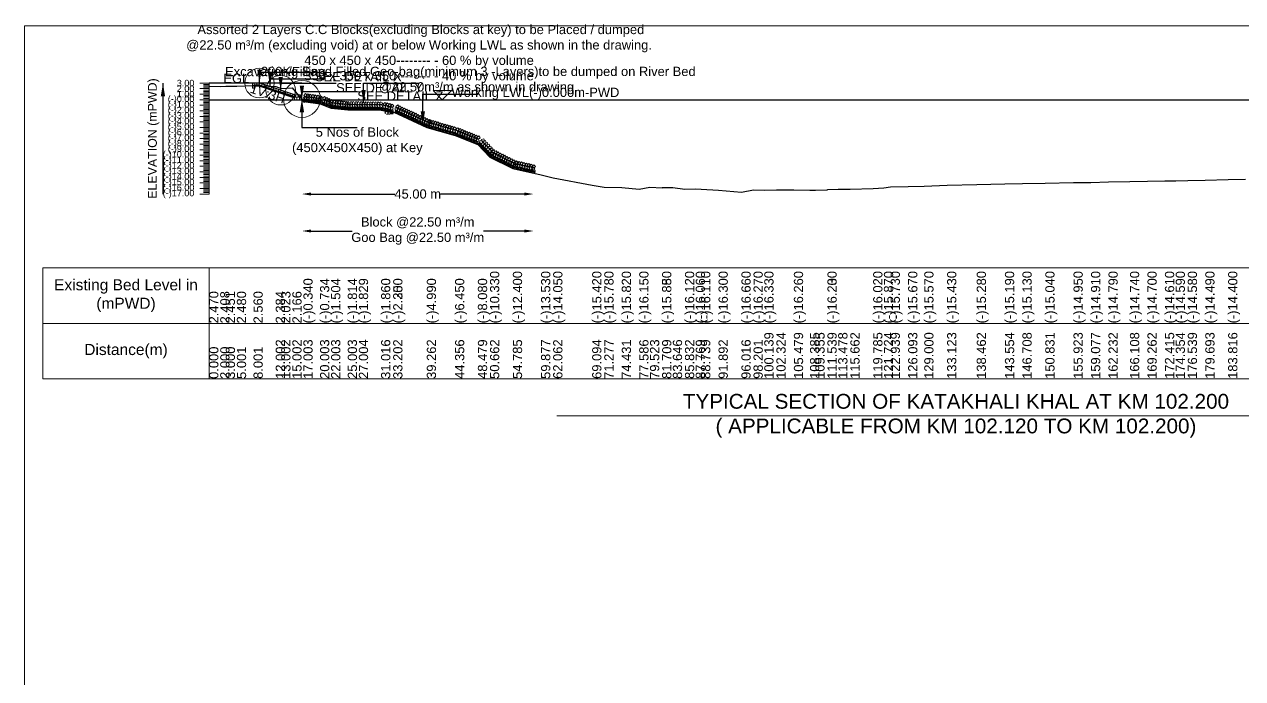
# Model space of a CAD drawing. Header units: inches. Extents: x 89000 to 845000, y -7071 to 31.
# Drawn here: x 490000 to 496593, y -3532 to 8 of the extents above; entities that cross this region are included whole.
import ezdxf

# ---------------------------------------------------------------- set-up
doc = ezdxf.new("R2010")
doc.units = ezdxf.units.IN
doc.header["$LTSCALE"] = 7
doc.header["$MEASUREMENT"] = 0
for name, color, linetype, lineweight in [('Cross section Data Border', 7, 'Continuous', 9), ('Cross Section Labels', 7, 'Continuous', 9), ('Existing_Bed_Level for Xsection', 7, 'Continuous', 25), ('Long Section Labels', 7, 'Continuous', 9)]:
    doc.layers.add(name, color=color, linetype=linetype, lineweight=lineweight)
doc.styles.get("Standard").update_dxf_attribs({"font": 'arial.ttf'})
doc.dimstyles.new('Appron Lebeling Style', dxfattribs={"dimtxt": 50, "dimasz": 50, "dimexe": 0.18, "dimexo": 0.0625, "dimgap": 0.09, "dimtad": 0, "dimtih": 1, "dimtoh": 1, "dimdec": 4, "dimzin": 0, "dimdsep": 46, "dimtxsty": 'Standard', "dimcen": 0.09, "dimse1": 1, "dimse2": 1, "dimadec": 0, "dimazin": 0, "dimtfac": 1, "dimtdec": 4, "dimtofl": 0, "dimtmove": 0, "dimatfit": 3, "dimfxl": 1, "dimtolj": 1, "dimtzin": 0, "dimarcsym": 0})
doc.dimstyles.get("Standard").update_dxf_attribs({"dimtxt": 0.18, "dimasz": 0.18, "dimexe": 0.18, "dimexo": 0.0625, "dimgap": 0.09, "dimtad": 0, "dimtih": 1, "dimtoh": 1, "dimdec": 4, "dimzin": 0, "dimdsep": 46, "dimtxsty": 'Standard', "dimcen": 0.09, "dimadec": 0, "dimazin": 0, "dimtfac": 1, "dimtdec": 4, "dimtofl": 0, "dimtmove": 0, "dimatfit": 3, "dimfxl": 1, "dimtolj": 1, "dimtzin": 0, "dimarcsym": 0})

# ---------------------------------------------------------------- blocks, each defined once
blk = doc.blocks.new('*D313')
at = {"layer": 'Cross Section Labels', "color": 0, "lineweight": -2, "transparency": 16777216}
for p, q in [((491551.9, -910.2), (492005.1, -910.2)), ((492705.5, -910.2), (492252.3, -910.2))]:
    blk.add_line(p, q, dxfattribs=at)
at = {"layer": 'Cross Section Labels', "color": 0, "transparency": 16777216}
for points in [[(491551.9, -901.9), (491551.9, -918.5), (491501.9, -910.2)], [(492705.5, -901.9), (492705.5, -918.5), (492755.5, -910.2)]]:
    blk.add_solid(points, dxfattribs=at)
at = {"layer": 'Defpoints', "color": 0, "transparency": 16777216}
for p in [(491501.9, -400.2), (492755.5, -797.1), (492755.5, -910.2)]:
    blk.add_point(p, dxfattribs=at)
at = {"layer": 'Cross Section Labels', "color": 0, "transparency": 16777216, "insert": (492128.7, -910.2), "char_height": 50, "attachment_point": 5}
blk.add_mtext('\\A1;45.00 m', dxfattribs=at)
blk = doc.blocks.new('*D314')
at = {"layer": 'Cross Section Labels', "color": 0, "lineweight": -2, "transparency": 16777216}
for p, q in [((491551.9, -1110.2), (491773.1, -1110.2)), ((492705.5, -1110.2), (492484.4, -1110.2))]:
    blk.add_line(p, q, dxfattribs=at)
at = {"layer": 'Cross Section Labels', "color": 0, "transparency": 16777216}
for points in [[(491551.9, -1101.9), (491551.9, -1118.5), (491501.9, -1110.2)], [(492705.5, -1101.9), (492705.5, -1118.5), (492755.5, -1110.2)]]:
    blk.add_solid(points, dxfattribs=at)
at = {"layer": 'Defpoints', "color": 0, "transparency": 16777216}
for p in [(491501.9, -400.2), (492755.5, -797.1), (492755.5, -1110.2)]:
    blk.add_point(p, dxfattribs=at)
at = {"layer": 'Cross Section Labels', "color": 0, "transparency": 16777216, "insert": (492128.7, -1110.2), "char_height": 50, "attachment_point": 5}
blk.add_mtext('\\A1;Block @22.50 m³/m ^JGoo Bag @22.50 m³/m ', dxfattribs=at)

msp = doc.modelspace()

# ---------------------------------------------------------------- linework, layer by layer
at = {"layer": 'Cross section Data Border'}
msp.add_lwpolyline([(490100, -1310.2), (499182.92779, -1310.2), (499182.92779, -1910.2), (490100, -1910.2)], close=True, dxfattribs=at)
for points in [[(491000, -1310.2), (491000, -1910.2)], [(490100, -1610.2), (499182.92779, -1610.2)]]:
    msp.add_lwpolyline(points, dxfattribs=at)
at = {"layer": 'Cross Section Labels'}
for points in [[(490000, 0), (500000, 0), (500000, -7071), (490000, -7071)], [(492261.93457, -400.2), (492311.93457, -350.2), (492211.93457, -350.2)]]:
    msp.add_lwpolyline(points, close=True, dxfattribs=at)
msp.add_lwpolyline([(492881.46389, -2110.2), (495041.46389, -2110.2), (497201.46389, -2110.2)], dxfattribs=at)
for centre, radius in [((491272.43457, -310.2), 80), ((491387.18457, -348.45), 80), ((491501.93457, -395.7), 100)]:
    msp.add_circle(centre, radius, dxfattribs=at)
at = {"layer": 'Existing_Bed_Level for Xsection'}
for points in [[(491501.93457, -310.2), (491000, -310.2)], [(491000, -326.1), (491060.01205, -327.96), (491090.01292, -326.67), (491150.02497, -325.8), (491240.0379, -323.4), (491360.0517, -328.68), (491390.05257, -339.51), (491450.06462, -335.22), (491510.07667, -410.4), (491600.08959, -422.22), (491660.09134, -445.32), (491750.10427, -454.62), (491810.11632, -455.07), (491930.47201, -456), (491996.0577, -470.7), (491996.0577, -466.2), (492177.85833, -549.9), (492330.67762, -593.7), (492454.36892, -642.6), (492519.84925, -710.1), (492643.54123, -772.2), (492796.32415, -806.1), (492861.86284, -821.7), (493072.82879, -862.8), (493138.31054, -873.6), (493232.93336, -874.8), (493327.57616, -884.7), (493385.69572, -873.6), (493451.26433, -876.6), (493451.26433, -875.7), (493509.38839, -874.8), (493574.95299, -883.8), (493633.08111, -882), (493662.17632, -883.5), (493756.77387, -889.2), (493880.46667, -900), (493946.02122, -888.3), (494004.1595, -890.1), (494069.71123, -888.3), (494164.35562, -888), (494251.54523, -890.1), (494280.64216, -889.2), (494346.15687, -887.1), (494346.15687, -886.2), (494404.33533, -884.7), (494469.84896, -884.7), (494593.54113, -880.8), (494651.72167, -876.3), (494688.16449, -872.1), (494782.80011, -870.3), (494870.0099, -867.3), (494993.70287, -863.1), (495153.86986, -858.6), (495306.62136, -855.9), (495401.25061, -854.1), (495524.94121, -851.4), (495677.69662, -848.7), (495772.32282, -847.5), (495866.95844, -843.9), (495983.24703, -842.4), (496077.85096, -841.2), (496172.46458, -838.5), (496230.63314, -837.9), (496296.15671, -837.6), (496390.77873, -834.9), (496514.47018, -832.2), (496609.09982, -828.9)], [(491468.18457, -375.45), (491273.82012, -310.66185), (491272.43457, -310.2), (491270.97407, -310.2), (491243.97407, -310.2)], [(491243.97407, -319.2), (491270.97407, -319.2), (491468.18457, -384.93683)], [(491243.97407, -322.2), (491270.48724, -322.2), (491463.98724, -386.7)], [(491243.97407, -325.2), (491270.00041, -325.2), (491461.43457, -389.01139)], [(491000, -400.2), (499082.92779, -400.2)]]:
    msp.add_lwpolyline(points, dxfattribs=at)
at = {"layer": 'Long Section Labels'}
for points in [[(491000, -310.2), (490950, -310.2)], [(491000, -317.7), (490970, -317.7)], [(491000, -325.2), (490970, -325.2)], [(491000, -910.2), (491000, -880.2), (491000, -850.2), (491000, -820.2), (491000, -790.2), (491000, -760.2), (491000, -730.2), (491000, -700.2), (491000, -670.2), (491000, -640.2), (491000, -610.2), (491000, -580.2), (491000, -550.2), (491000, -520.2), (491000, -490.2), (491000, -460.2), (491000, -430.2), (491000, -400.2), (491000, -370.2), (491000, -340.2), (491000, -310.2)], [(491000, -340.2), (490950, -340.2)], [(491000, -370.2), (490950, -370.2)], [(491000, -332.7), (490970, -332.7)], [(491000, -347.7), (490970, -347.7)], [(491000, -355.2), (490970, -355.2)], [(491000, -362.7), (490970, -362.7)], [(491000, -377.7), (490970, -377.7)], [(491000, -385.2), (490970, -385.2)], [(491000, -392.7), (490970, -392.7)], [(491000, -400.2), (490950, -400.2)], [(491000, -430.2), (490950, -430.2)], [(491000, -460.2), (490950, -460.2)], [(491000, -407.7), (490970, -407.7)], [(491000, -415.2), (490970, -415.2)], [(491000, -422.7), (490970, -422.7)], [(491000, -437.7), (490970, -437.7)], [(491000, -445.2), (490970, -445.2)], [(491000, -452.7), (490970, -452.7)], [(491000, -490.2), (490950, -490.2)], [(491000, -520.2), (490950, -520.2)], [(491000, -467.7), (490970, -467.7)], [(491000, -475.2), (490970, -475.2)], [(491000, -482.7), (490970, -482.7)], [(491000, -497.7), (490970, -497.7)], [(491000, -505.2), (490970, -505.2)], [(491000, -512.7), (490970, -512.7)], [(491000, -550.2), (490950, -550.2)], [(491000, -580.2), (490950, -580.2)], [(491000, -527.7), (490970, -527.7)], [(491000, -535.2), (490970, -535.2)], [(491000, -542.7), (490970, -542.7)], [(491000, -557.7), (490970, -557.7)], [(491000, -565.2), (490970, -565.2)], [(491000, -572.7), (490970, -572.7)], [(491000, -587.7), (490970, -587.7)], [(491000, -610.2), (490950, -610.2)], [(491000, -640.2), (490950, -640.2)], [(491000, -595.2), (490970, -595.2)], [(491000, -602.7), (490970, -602.7)], [(491000, -617.7), (490970, -617.7)], [(491000, -625.2), (490970, -625.2)], [(491000, -632.7), (490970, -632.7)], [(491000, -647.7), (490970, -647.7)], [(491000, -655.2), (490970, -655.2)], [(491000, -670.2), (490950, -670.2)], [(491000, -700.2), (490950, -700.2)], [(491000, -662.7), (490970, -662.7)], [(491000, -677.7), (490970, -677.7)], [(491000, -685.2), (490970, -685.2)], [(491000, -692.7), (490970, -692.7)], [(491000, -707.7), (490970, -707.7)], [(491000, -715.2), (490970, -715.2)], [(491000, -722.7), (490970, -722.7)], [(491000, -730.2), (490950, -730.2)], [(491000, -760.2), (490950, -760.2)], [(491000, -790.2), (490950, -790.2)], [(491000, -737.7), (490970, -737.7)], [(491000, -745.2), (490970, -745.2)], [(491000, -752.7), (490970, -752.7)], [(491000, -767.7), (490970, -767.7)], [(491000, -775.2), (490970, -775.2)], [(491000, -782.7), (490970, -782.7)], [(491000, -820.2), (490950, -820.2)], [(491000, -850.2), (490950, -850.2)], [(491000, -797.7), (490970, -797.7)], [(491000, -805.2), (490970, -805.2)], [(491000, -812.7), (490970, -812.7)], [(491000, -827.7), (490970, -827.7)], [(491000, -835.2), (490970, -835.2)], [(491000, -842.7), (490970, -842.7)], [(491000, -880.2), (490950, -880.2)], [(491000, -910.2), (490950, -910.2)], [(491000, -857.7), (490970, -857.7)], [(491000, -865.2), (490970, -865.2)], [(491000, -872.7), (490970, -872.7)], [(491000, -887.7), (490970, -887.7)], [(491000, -895.2), (490970, -895.2)], [(491000, -902.7), (490970, -902.7)]]:
    msp.add_lwpolyline(points, dxfattribs=at)
for points in [[(491243.97407, -310.2), (491234.97407, -310.2), (491234.97407, -323.7), (491243.97407, -323.7)], [(491243.97407, -323.7), (491234.97407, -323.7), (491234.97407, -337.2), (491243.97407, -337.2)], [(491257.47407, -310.2), (491243.97407, -310.2), (491243.97407, -319.2), (491257.47407, -319.2)], [(491270.97407, -310.2), (491257.47407, -310.2), (491257.47407, -319.2), (491270.97407, -319.2)], [(491286.62735, -314.93093), (491273.82012, -310.66185), (491270.97407, -319.2), (491283.7813, -323.46907)], [(491299.43457, -319.2), (491286.62735, -314.93093), (491283.7813, -323.46907), (491296.58852, -327.73815)], [(491312.2418, -323.46907), (491299.43457, -319.2), (491296.58852, -327.73815), (491309.39575, -332.00722)], [(491325.04902, -327.73815), (491312.2418, -323.46907), (491309.39575, -332.00722), (491322.20297, -336.2763)], [(491337.85624, -332.00722), (491325.04902, -327.73815), (491322.20297, -336.2763), (491335.01019, -340.54537)], [(491350.66347, -336.2763), (491337.85624, -332.00722), (491335.01019, -340.54537), (491347.81742, -344.81445)], [(491363.47069, -340.54537), (491350.66347, -336.2763), (491347.81742, -344.81445), (491360.62464, -349.08352)], [(491376.27792, -344.81445), (491363.47069, -340.54537), (491360.62464, -349.08352), (491373.43187, -353.3526)], [(491389.08514, -349.08352), (491376.27792, -344.81445), (491373.43187, -353.3526), (491386.23909, -357.62167)], [(491401.89237, -353.3526), (491389.08514, -349.08352), (491386.23909, -357.62167), (491399.04632, -361.89075)], [(491414.69959, -357.62167), (491401.89237, -353.3526), (491399.04632, -361.89075), (491411.85354, -366.15982)], [(491427.50682, -361.89075), (491414.69959, -357.62167), (491411.85354, -366.15982), (491424.66077, -370.4289)], [(491440.31404, -366.15982), (491427.50682, -361.89075), (491424.66077, -370.4289), (491437.46799, -374.69797)], [(491453.12127, -370.4289), (491440.31404, -366.15982), (491437.46799, -374.69797), (491450.27522, -378.96705)], [(491465.92849, -374.69797), (491453.12127, -370.4289), (491450.27522, -378.96705), (491463.08244, -383.23612)], [(491474.93457, -386.7), (491461.43457, -386.7), (491461.43457, -400.2), (491474.93457, -400.2)], [(491481.68457, -373.2), (491468.18457, -373.2), (491468.18457, -386.7), (491481.68457, -386.7)], [(491488.43457, -386.7), (491474.93457, -386.7), (491474.93457, -400.2), (491488.43457, -400.2)], [(491495.18457, -373.2), (491481.68457, -373.2), (491481.68457, -386.7), (491495.18457, -386.7)], [(491501.93457, -386.7), (491488.43457, -386.7), (491488.43457, -400.2), (491501.93457, -400.2)], [(491523.74046, -380.65662), (491511.26671, -385.81952), (491516.42961, -398.29327), (491528.90336, -393.13037)], [(491531.3058, -374.83505), (491520.58788, -366.62675), (491512.37958, -377.34466), (491523.0975, -385.55297)], [(491532.12845, -387.90307), (491519.56228, -382.96937), (491514.62858, -395.53553), (491527.19475, -400.46924)], [(491537.12555, -382.41428), (491524.6518, -387.57718), (491529.8147, -400.05093), (491542.28845, -394.88803)], [(491544.69089, -376.59271), (491533.97297, -368.3844), (491525.76467, -379.10232), (491536.48259, -387.31062)], [(491541.61598, -388.95757), (491539.58962, -375.61051), (491526.24257, -377.63687), (491528.26892, -390.98392)], [(491550.51064, -384.17193), (491538.03689, -389.33483), (491543.19979, -401.80858), (491555.67354, -396.64568)], [(491558.07598, -378.35036), (491547.35807, -370.14206), (491539.14976, -380.85997), (491549.86768, -389.06828)], [(491563.89573, -385.92959), (491551.42198, -391.09249), (491556.58488, -403.56624), (491569.05863, -398.40334)], [(491571.46107, -380.10802), (491560.74316, -371.89971), (491552.53485, -382.61763), (491563.25277, -390.82593)], [(491577.28082, -387.68724), (491564.80707, -392.85015), (491569.96997, -405.3239), (491582.44372, -400.16099)], [(491584.84616, -381.86567), (491574.12825, -373.65737), (491565.91994, -384.37529), (491576.63786, -392.58359)], [(491590.66591, -389.4449), (491578.19216, -394.6078), (491583.35506, -407.08155), (491595.82881, -401.91865)], [(491598.23125, -383.62333), (491587.51334, -375.41503), (491579.30503, -386.13294), (491590.02295, -394.34125)], [(491604.051, -391.20256), (491591.57725, -396.36546), (491596.74015, -408.83921), (491609.2139, -403.67631)], [(491611.61634, -385.38099), (491600.89843, -377.17268), (491592.69012, -387.8906), (491603.40804, -396.0989)], [(491632.5398, -393.96605), (491624.04797, -383.47135), (491613.55327, -391.96317), (491622.04509, -402.45788)], [(491645.13839, -398.81637), (491636.64656, -388.32166), (491626.15186, -396.81349), (491634.64368, -407.30819)], [(491657.73698, -403.66668), (491649.24515, -393.17198), (491638.75044, -401.6638), (491647.24227, -412.15851)], [(491623.81937, -397.84924), (491610.48226, -399.94005), (491612.57307, -413.27716), (491625.91018, -411.18635)], [(491636.41796, -402.69956), (491623.08085, -404.79037), (491625.17166, -418.12748), (491638.50877, -416.03667)], [(491649.01655, -407.54987), (491635.67944, -409.64068), (491637.77025, -422.97779), (491651.10736, -420.88698)], [(491661.61513, -412.40019), (491648.27802, -414.491), (491650.36884, -427.82811), (491663.70595, -425.7373)], [(491670.33557, -408.517), (491661.84374, -398.02229), (491651.34903, -406.51412), (491659.84086, -417.00882)], [(491666.38307, -414.53441), (491654.05662, -420.03975), (491659.56197, -432.3662), (491671.88841, -426.86085)], [(491673.78479, -408.50617), (491662.84432, -400.59693), (491654.93507, -411.5374), (491665.87554, -419.44664)], [(491679.81158, -415.92182), (491667.48514, -421.42717), (491672.99048, -433.75361), (491685.31693, -428.24827)], [(491687.2133, -409.89359), (491676.27284, -401.98434), (491668.36359, -412.92481), (491679.30406, -420.83406)], [(491693.2401, -417.30924), (491680.91366, -422.81458), (491686.419, -435.14102), (491698.74544, -429.63568)], [(491700.64182, -411.281), (491689.70135, -403.37176), (491681.79211, -414.31222), (491692.73258, -422.22147)], [(491706.66862, -418.69665), (491694.34218, -424.20199), (491699.84752, -436.52844), (491712.17396, -431.02309)], [(491714.07034, -412.66842), (491703.12987, -404.75917), (491695.22063, -415.69964), (491706.16109, -423.60888)], [(491720.09714, -420.08407), (491707.77069, -425.58941), (491713.27604, -437.91585), (491725.60248, -432.41051)], [(491727.49886, -414.05583), (491716.55839, -406.14658), (491708.64914, -417.08705), (491719.58961, -424.9963)], [(491733.52565, -421.47148), (491721.19921, -426.97682), (491726.70455, -439.30327), (491739.031, -433.79792)], [(491740.92737, -415.44324), (491729.98691, -407.534), (491722.07766, -418.47447), (491733.01813, -426.38371)], [(491746.95417, -422.85889), (491734.62773, -428.36424), (491740.13307, -440.69068), (491752.45951, -435.18534)], [(491754.35589, -416.83066), (491743.41542, -408.92141), (491735.50618, -419.86188), (491746.44665, -427.77113)], [(491757.44098, -423.40494), (491745.69537, -430.06006), (491752.35048, -441.80567), (491764.0961, -435.15056)], [(491764.23446, -416.69869), (491752.58996, -409.86819), (491745.75946, -421.51268), (491757.40395, -428.34319)], [(491770.9406, -423.50617), (491759.19499, -430.16129), (491765.8501, -441.9069), (491777.59572, -435.25179)], [(491777.73408, -416.79992), (491766.08958, -409.96942), (491759.25908, -421.61391), (491770.90357, -428.44441)], [(491784.44022, -423.6074), (491772.69461, -430.26251), (491779.34972, -442.00813), (491791.09534, -435.35301)], [(491791.2337, -416.90115), (491779.5892, -410.07064), (491772.7587, -421.71514), (491784.40319, -428.54564)], [(491797.93984, -423.70863), (491786.19423, -430.36374), (491792.84934, -442.10935), (491804.59496, -435.45424)], [(491804.73332, -417.00237), (491793.08883, -410.17187), (491786.25832, -421.81636), (491797.90281, -428.64687)], [(491811.43946, -423.80985), (491799.69385, -430.46497), (491806.34896, -442.21058), (491818.09458, -435.55547)], [(491818.23294, -417.1036), (491806.58845, -410.2731), (491799.75794, -421.91759), (491811.40243, -428.74809)], [(491824.94621, -423.91447), (491813.19907, -430.5669), (491819.8515, -442.31403), (491831.59864, -435.6616)], [(491831.74121, -417.20977), (491820.09828, -410.3766), (491813.26512, -422.01954), (491824.90805, -428.8527)], [(491838.4458, -424.01878), (491826.69867, -430.67121), (491833.3511, -442.41834), (491845.09823, -435.76592)], [(491845.24081, -417.31408), (491833.59788, -410.48092), (491826.76471, -422.12385), (491838.40765, -428.95701)], [(491851.9454, -424.12309), (491840.19827, -430.77552), (491846.85069, -442.52266), (491858.59783, -435.87023)], [(491858.74041, -417.4184), (491847.09748, -410.58523), (491840.26431, -422.22816), (491851.90724, -429.06133)], [(491865.445, -424.22741), (491853.69786, -430.87983), (491860.35029, -442.62697), (491872.09743, -435.97454)], [(491872.24001, -417.52271), (491860.59707, -410.68954), (491853.76391, -422.33247), (491865.40684, -429.16564)], [(491878.94459, -424.33172), (491867.19746, -430.98415), (491873.84989, -442.73128), (491885.59702, -436.07885)], [(491885.7396, -417.62702), (491874.09667, -410.79386), (491867.26351, -422.43679), (491878.90644, -429.26995)], [(491892.44419, -424.43603), (491880.69706, -431.08846), (491887.34948, -442.8356), (491899.09662, -436.18317)], [(491899.2392, -417.73133), (491887.59627, -410.89817), (491880.7631, -422.5411), (491892.40603, -429.37426)], [(491905.94379, -424.54034), (491894.19665, -431.19277), (491900.84908, -442.93991), (491912.59622, -436.28748)], [(491912.7388, -417.83565), (491901.09586, -411.00248), (491894.2627, -422.64541), (491905.90563, -429.47858)], [(491919.44339, -424.64466), (491907.69625, -431.29709), (491914.34868, -443.04422), (491926.09581, -436.39179)], [(491926.23839, -417.93996), (491914.59546, -411.10679), (491907.7623, -422.74972), (491919.40523, -429.58289)], [(491932.94298, -424.74897), (491921.19585, -431.4014), (491927.84828, -443.14853), (491939.59541, -436.49611)], [(491939.73799, -418.04427), (491928.09506, -411.21111), (491921.26189, -422.85404), (491932.90482, -429.6872)], [(491952.65946, -428.92798), (491939.77247, -432.94986), (491943.79434, -445.83685), (491956.68133, -441.81497)], [(491960.71702, -423.80931), (491950.77953, -414.67168), (491941.6419, -424.60918), (491951.57939, -433.7468)], [(491958.0315, -461.44046), (491951.28851, -473.13584), (491962.98389, -479.87884), (491969.72689, -468.18346)], [(491965.83263, -431.88054), (491952.94564, -435.90242), (491956.96751, -448.78941), (491969.8545, -444.76753)], [(491973.89019, -426.76187), (491963.9527, -417.62424), (491954.81507, -427.56173), (491964.75256, -436.69936)], [(491964.78851, -468.18346), (491971.5315, -479.87884), (491983.22689, -473.13584), (491976.48389, -461.44046)], [(491979.0058, -434.8331), (491966.11881, -438.85497), (491970.14068, -451.74196), (491983.02767, -447.72009)], [(491987.06336, -429.71443), (491977.12586, -420.5768), (491967.98824, -430.51429), (491977.92573, -439.65192)], [(491992.17896, -437.78565), (491979.29198, -441.80753), (491983.31385, -454.69452), (491996.20084, -450.67264)], [(492000.23653, -432.66699), (491990.29903, -423.52936), (491981.16141, -433.46685), (491991.0989, -442.60448)], [(492019.59561, -442.61273), (492006.15213, -443.84673), (492007.38614, -457.29022), (492020.82962, -456.05621)], [(492028.54643, -439.2949), (492020.74281, -428.27885), (492009.72675, -436.08247), (492017.53037, -447.09853)], [(492031.85839, -448.25844), (492018.41491, -449.49245), (492019.64892, -462.93593), (492033.0924, -461.70193)], [(492040.80921, -444.94062), (492033.00559, -433.92457), (492021.98954, -441.72819), (492029.79316, -452.74424)], [(492044.12118, -453.90416), (492030.6777, -455.13817), (492031.9117, -468.58165), (492045.35519, -467.34764)], [(492053.072, -450.58634), (492045.26838, -439.57028), (492034.25232, -447.3739), (492042.05594, -458.38996)], [(492056.38396, -459.54988), (492042.94048, -460.78389), (492044.17449, -474.22737), (492057.61797, -472.99336)], [(492065.33478, -456.23206), (492057.53116, -445.216), (492046.5151, -453.01962), (492054.31873, -464.03568)], [(492077.59757, -461.87777), (492069.79394, -450.86172), (492058.77789, -458.66534), (492066.58151, -469.6814)], [(492089.86035, -467.52349), (492082.05673, -456.50744), (492071.04067, -464.31106), (492078.84429, -475.32711)], [(492068.64675, -465.1956), (492055.20326, -466.4296), (492056.43727, -479.87309), (492069.88076, -478.63908)], [(492080.90953, -470.84131), (492067.46605, -472.07532), (492068.70006, -485.5188), (492082.14354, -484.2848)], [(492093.17232, -476.48703), (492079.72883, -477.72104), (492080.96284, -491.16452), (492094.40632, -489.93051)], [(492102.12313, -473.16921), (492094.31951, -462.15315), (492083.30346, -469.95677), (492091.10708, -480.97283)], [(492105.4351, -482.13275), (492091.99162, -483.36676), (492093.22562, -496.81024), (492106.66911, -495.57623)], [(492114.38592, -478.81493), (492106.5823, -467.79887), (492095.56624, -475.60249), (492103.36986, -486.61855)], [(492117.69788, -487.77847), (492104.2544, -489.01247), (492105.48841, -502.45596), (492118.93189, -501.22195)], [(492126.6487, -484.46064), (492118.84508, -473.44459), (492107.82902, -481.24821), (492115.63265, -492.26427)], [(492129.96067, -493.42418), (492116.51718, -494.65819), (492117.75119, -508.10167), (492131.19468, -506.86767)], [(492138.91149, -490.10636), (492131.10787, -479.09031), (492120.09181, -486.89393), (492127.89543, -497.90998)], [(492142.22345, -499.0699), (492128.77997, -500.30391), (492130.01398, -513.74739), (492143.45746, -512.51338)], [(492151.17427, -495.75208), (492143.37065, -484.73602), (492132.35459, -492.53964), (492140.15821, -503.5557)], [(492154.48624, -504.71562), (492141.04275, -505.94963), (492142.27676, -519.39311), (492155.72024, -518.1591)], [(492163.43705, -501.3978), (492155.63343, -490.38174), (492144.61738, -498.18536), (492152.421, -509.20142)], [(492166.74902, -510.36134), (492153.30554, -511.59534), (492154.53955, -525.03883), (492167.98303, -523.80482)], [(492175.69984, -507.04351), (492167.89622, -496.02746), (492156.88016, -503.83108), (492164.68378, -514.84714)], [(492179.0118, -516.00705), (492165.56832, -517.24106), (492166.80233, -530.68454), (492180.24581, -529.45054)], [(492187.96262, -512.68923), (492180.159, -501.67318), (492169.14295, -509.4768), (492176.94657, -520.49285)], [(492191.27459, -521.65277), (492177.83111, -522.88678), (492179.06511, -536.33026), (492192.5086, -535.09625)], [(492200.22541, -518.33495), (492192.42179, -507.31889), (492181.40573, -515.12252), (492189.20935, -526.13857)], [(492199.81032, -523.66355), (492186.70978, -526.92325), (492189.96948, -540.0238), (492203.07003, -536.76409)], [(492208.15403, -519.0259), (492198.76914, -509.32158), (492189.06481, -518.70647), (492198.4497, -528.41079)], [(492212.78781, -527.38306), (492199.68727, -530.64277), (492202.94697, -543.74332), (492216.04752, -540.48361)], [(492221.13151, -522.74542), (492211.74662, -513.0411), (492202.0423, -522.42598), (492211.42719, -532.13031)], [(492234.109, -526.46494), (492224.72411, -516.76061), (492215.01979, -526.1455), (492224.40468, -535.84982)], [(492247.08649, -530.18445), (492237.7016, -520.48013), (492227.99728, -529.86502), (492237.38217, -539.56934)], [(492260.06398, -533.90397), (492250.67909, -524.19965), (492240.97477, -533.58454), (492250.35965, -543.28886)], [(492225.7653, -531.10258), (492212.66475, -534.36229), (492215.92446, -547.46283), (492229.025, -544.20313)], [(492238.74279, -534.8221), (492225.64224, -538.0818), (492228.90194, -551.18235), (492242.00249, -547.92265)], [(492251.72028, -538.54162), (492238.61973, -541.80132), (492241.87943, -554.90187), (492254.97998, -551.64216)], [(492264.69776, -542.26113), (492251.59722, -545.52084), (492254.85692, -558.62138), (492267.95747, -555.36168)], [(492273.04146, -537.62349), (492263.65658, -527.91917), (492253.95225, -537.30405), (492263.33714, -547.00838)], [(492277.67525, -545.98065), (492264.5747, -549.24035), (492267.83441, -562.3409), (492280.93496, -559.0812)], [(492286.01895, -541.34301), (492276.63406, -531.63868), (492266.92974, -541.02357), (492276.31463, -550.72789)], [(492290.65274, -549.70017), (492277.55219, -552.95987), (492280.8119, -566.06042), (492293.91244, -562.80071)], [(492298.99644, -545.06252), (492289.61155, -535.3582), (492279.90723, -544.74309), (492289.29212, -554.44741)], [(492303.63023, -553.41968), (492290.52968, -556.67939), (492293.78938, -569.77994), (492306.88993, -566.52023)], [(492311.97393, -548.78204), (492302.58904, -539.07772), (492292.88472, -548.4626), (492302.26961, -558.16693)], [(492316.60772, -557.1392), (492303.50717, -560.39891), (492306.76687, -573.49945), (492319.86742, -570.23975)], [(492324.95142, -552.50156), (492315.56653, -542.79723), (492305.86221, -552.18212), (492315.24709, -561.88644)], [(492329.5852, -560.85872), (492316.48466, -564.11842), (492319.74436, -577.21897), (492332.84491, -573.95927)], [(492337.9289, -556.22107), (492328.54402, -546.51675), (492318.83969, -555.90164), (492328.22458, -565.60596)], [(492345.33699, -565.87133), (492331.98163, -567.84225), (492333.95256, -581.19761), (492347.30791, -579.22668)], [(492354.09195, -562.06663), (492345.69474, -551.49607), (492335.12417, -559.89328), (492343.52139, -570.46384)], [(492357.8915, -570.83462), (492344.53615, -572.80554), (492346.50707, -586.16089), (492359.86242, -584.18997)], [(492366.64646, -567.02992), (492358.24925, -556.45936), (492347.67868, -564.85657), (492356.0759, -575.42713)], [(492370.44601, -575.7979), (492357.09066, -577.76883), (492359.06158, -591.12418), (492372.41694, -589.15326)], [(492379.20097, -571.99321), (492370.80376, -561.42264), (492360.2332, -569.81986), (492368.63041, -580.39042)], [(492383.00052, -580.76119), (492369.64517, -582.73212), (492371.61609, -596.08747), (492384.97145, -594.11655)], [(492391.75549, -576.9565), (492383.35827, -566.38593), (492372.78771, -574.78315), (492381.18492, -585.35371)], [(492395.55503, -585.72448), (492382.19968, -587.69541), (492384.17061, -601.05076), (492397.52596, -599.07983)], [(492404.31, -581.91978), (492395.91278, -571.34922), (492385.34222, -579.74643), (492393.73943, -590.317)], [(492408.10955, -590.68777), (492394.75419, -592.6587), (492396.72512, -606.01405), (492410.08047, -604.04312)], [(492416.86451, -586.88307), (492408.4673, -576.31251), (492397.89673, -584.70972), (492406.29395, -595.28029)], [(492429.41902, -591.84636), (492421.02181, -581.2758), (492410.45124, -589.67301), (492418.84846, -600.24357)], [(492441.97353, -596.80965), (492433.57632, -586.23909), (492423.00576, -594.6363), (492431.40297, -605.20686)], [(492454.52804, -601.77294), (492446.13083, -591.20237), (492435.56027, -599.59959), (492443.95748, -610.17015)], [(492420.66406, -595.65106), (492407.3087, -597.62198), (492409.27963, -610.97734), (492422.63498, -609.00641)], [(492433.21857, -600.61435), (492419.86322, -602.58527), (492421.83414, -615.94063), (492435.1895, -613.9697)], [(492445.77308, -605.57764), (492432.41773, -607.54856), (492434.38865, -620.90391), (492447.74401, -618.93299)], [(492458.32759, -610.54092), (492444.97224, -612.51185), (492446.94317, -625.8672), (492460.29852, -623.89628)], [(492467.08256, -606.73623), (492458.68534, -596.16566), (492448.11478, -604.56288), (492456.51199, -615.13344)], [(492480.56918, -624.6999), (492467.58596, -621.00045), (492463.8865, -633.98367), (492476.86973, -637.68313)], [(492489.96906, -634.38971), (492476.98584, -630.69026), (492473.28638, -643.67348), (492486.2696, -647.37293)], [(492490.11417, -624.83497), (492486.8107, -611.74539), (492473.72112, -615.04886), (492477.02459, -628.13844)], [(492499.36893, -644.07952), (492486.38571, -640.38006), (492482.68626, -653.36328), (492495.66948, -657.06274)], [(492499.51405, -634.52477), (492496.21058, -621.43519), (492483.121, -624.73866), (492486.42447, -637.82824)], [(492508.76881, -653.76932), (492495.78559, -650.06987), (492492.08613, -663.05309), (492505.06935, -666.75254)], [(492508.91392, -644.21458), (492505.61046, -631.125), (492492.52088, -634.42847), (492495.82434, -647.51805)], [(492518.3138, -653.90438), (492515.01033, -640.8148), (492501.92075, -644.11827), (492505.22422, -657.20785)], [(492527.71368, -663.59419), (492524.41021, -650.50461), (492511.32063, -653.80808), (492514.6241, -666.89766)], [(492518.16868, -663.45913), (492505.18546, -659.75967), (492501.48601, -672.74289), (492514.46923, -676.44235)], [(492527.56856, -673.14893), (492514.58534, -669.44948), (492510.88588, -682.4327), (492523.86911, -686.13215)], [(492536.96844, -682.83874), (492523.98522, -679.13928), (492520.28576, -692.1225), (492533.26898, -695.82196)], [(492537.11355, -673.284), (492533.81008, -660.19442), (492520.7205, -663.49788), (492524.02397, -676.58746)], [(492539.10969, -684.78099), (492525.63216, -685.55965), (492526.41083, -699.03718), (492539.88835, -698.25851)], [(492548.16759, -681.76777), (492540.74098, -670.49411), (492529.46732, -677.92072), (492536.89393, -689.19438)], [(492546.51343, -682.9738), (492543.20996, -669.88422), (492530.12038, -673.18769), (492533.42385, -686.27727)], [(492551.17453, -690.83819), (492537.697, -691.61685), (492538.47567, -705.09437), (492551.95319, -704.31571)], [(492560.23243, -687.82496), (492552.80582, -676.5513), (492541.53216, -683.97792), (492548.95877, -695.25158)], [(492563.23937, -696.89538), (492549.76184, -697.67405), (492550.54051, -711.15157), (492564.01803, -710.37291)], [(492572.29727, -693.88216), (492564.87066, -682.6085), (492553.597, -690.03511), (492561.02361, -701.30877)], [(492575.30421, -702.95258), (492561.82668, -703.73124), (492562.60535, -717.20877), (492576.08287, -716.4301)], [(492584.36211, -699.93936), (492576.9355, -688.6657), (492565.66184, -696.09231), (492573.08845, -707.36597)], [(492587.36905, -709.00977), (492573.89153, -709.78844), (492574.67019, -723.26596), (492588.14771, -722.4873)], [(492596.42695, -705.99655), (492589.00034, -694.72289), (492577.72668, -702.1495), (492585.15329, -713.42316)], [(492599.43389, -715.06697), (492585.95637, -715.84563), (492586.73503, -729.32316), (492600.21256, -728.54449)], [(492608.49179, -712.05375), (492601.06518, -700.78009), (492589.79152, -708.2067), (492597.21813, -719.48036)], [(492611.49873, -721.12417), (492598.02121, -721.90283), (492598.79987, -735.38036), (492612.2774, -734.60169)], [(492620.55663, -718.11094), (492613.13002, -706.83728), (492601.85636, -714.2639), (492609.28297, -725.53756)], [(492632.62147, -724.16814), (492625.19486, -712.89448), (492613.9212, -720.32109), (492621.34781, -731.59475)], [(492644.68631, -730.22534), (492637.2597, -718.95168), (492625.98604, -726.37829), (492633.41265, -737.65195)], [(492656.75115, -736.28253), (492649.32454, -725.00887), (492638.05088, -732.43548), (492645.47749, -743.70914)], [(492623.56357, -727.18136), (492610.08605, -727.96003), (492610.86471, -741.43755), (492624.34224, -740.65889)], [(492635.62841, -733.23856), (492622.15089, -734.01722), (492622.92955, -747.49475), (492636.40708, -746.71608)], [(492647.69325, -739.29575), (492634.21573, -740.07442), (492634.99439, -753.55194), (492648.47192, -752.77328)], [(492659.75809, -745.35295), (492646.28057, -746.13161), (492647.05923, -759.60914), (492660.53676, -758.83047)], [(492668.816, -742.33973), (492661.38938, -731.06607), (492650.11572, -738.49268), (492657.54233, -749.76634)], [(492665.8831, -745.12762), (492653.00476, -749.17712), (492657.05426, -762.05546), (492669.9326, -758.00596)], [(492673.92967, -739.99169), (492663.9726, -730.87539), (492654.8563, -740.83245), (492664.81337, -749.94875)], [(492679.06257, -748.05193), (492666.18423, -752.10143), (492670.23373, -764.97976), (492683.11207, -760.93026)], [(492687.10914, -742.91599), (492677.15207, -733.79969), (492668.03577, -743.75676), (492677.99284, -752.87305)], [(492692.24204, -750.97623), (492679.3637, -755.02573), (492683.4132, -767.90407), (492696.29154, -763.85457)], [(492700.28861, -745.8403), (492690.33154, -736.724), (492681.21524, -746.68106), (492691.17231, -755.79736)], [(492705.42151, -753.90054), (492692.54317, -757.95004), (492696.59267, -770.82838), (492709.47101, -766.77887)], [(492713.46808, -748.7646), (492703.51101, -739.64831), (492694.39471, -749.60537), (492704.35178, -758.72167)], [(492718.60098, -756.82484), (492705.72264, -760.87435), (492709.77214, -773.75268), (492722.65048, -769.70318)], [(492726.64755, -751.68891), (492716.69048, -742.57261), (492707.57418, -752.52968), (492717.53125, -761.64597)], [(492731.78045, -759.74915), (492718.90211, -763.79865), (492722.95161, -776.67699), (492735.82995, -772.62749)], [(492739.82702, -754.61322), (492729.86995, -745.49692), (492720.75365, -755.45398), (492730.71072, -764.57028)], [(492744.95992, -762.67346), (492732.08158, -766.72296), (492736.13108, -779.60129), (492749.00942, -775.55179)], [(492753.00649, -757.53752), (492743.04942, -748.42122), (492733.93312, -758.37829), (492743.89019, -767.49459)], [(492763.26165, -773.6413), (492753.30459, -764.525), (492744.18829, -774.48206), (492754.14535, -783.59836)], [(492766.18596, -760.46183), (492756.22889, -751.34553), (492747.11259, -761.30259), (492757.06966, -770.41889)]]:
    msp.add_lwpolyline(points, close=True, dxfattribs=at)
for centre, major_axis in [((491514.14193, -403.23035), (6.2286, -7.80287)), ((491518.12778, -400.04868), (6.2286, -7.80287)), ((491510.15609, -406.41203), (6.2286, -7.80287)), ((491527.16562, -410.07213), (9.89902, -1.29988)), ((491527.82962, -405.01555), (9.89902, -1.29988)), ((491528.49362, -399.95896), (9.89902, -1.29988)), ((491546.96365, -412.6719), (9.89902, -1.29988)), ((491547.62766, -407.61531), (9.89902, -1.29988)), ((491548.29166, -402.55872), (9.89902, -1.29988)), ((491566.76169, -415.27167), (9.89902, -1.29988)), ((491567.42569, -410.21508), (9.89902, -1.29988)), ((491568.0897, -405.15849), (9.89902, -1.29988)), ((491586.55972, -417.87144), (9.89902, -1.29988)), ((491587.22373, -412.81485), (9.89902, -1.29988)), ((491587.88773, -407.75826), (9.89902, -1.29988)), ((491606.59312, -421.99134), (9.31736, -3.58708)), ((491608.42546, -417.23187), (9.31736, -3.58708)), ((491610.25781, -412.4724), (9.31736, -3.58708)), ((491625.22784, -429.16549), (9.31736, -3.58708)), ((491627.06018, -424.40603), (9.31736, -3.58708)), ((491628.89252, -419.64656), (9.31736, -3.58708)), ((491643.86255, -436.33965), (9.31736, -3.58708)), ((491645.69489, -431.58018), (9.31736, -3.58708)), ((491647.52723, -426.82071), (9.31736, -3.58708)), ((491661.94129, -442.94756), (9.93113, -1.02607)), ((491662.46543, -437.87456), (9.93113, -1.02607)), ((491662.98956, -432.80157), (9.93113, -1.02607)), ((491681.80356, -444.9997), (9.93113, -1.02607)), ((491682.3277, -439.9267), (9.93113, -1.02607)), ((491682.85183, -434.85371), (9.93113, -1.02607)), ((491701.66583, -447.05184), (9.93113, -1.02607)), ((491702.18997, -441.97884), (9.93113, -1.02607)), ((491702.7141, -436.90585), (9.93113, -1.02607)), ((491721.5281, -449.10398), (9.93113, -1.02607)), ((491722.05224, -444.03098), (9.93113, -1.02607)), ((491722.57637, -438.95799), (9.93113, -1.02607)), ((491741.39037, -451.15612), (9.93113, -1.02607)), ((491741.91451, -446.08312), (9.93113, -1.02607)), ((491742.43864, -441.01013), (9.93113, -1.02607)), ((491761.06734, -452.15213), (9.98372, -0.07486)), ((491761.10558, -447.05228), (9.98372, -0.07486)), ((491761.14382, -441.95242), (9.98372, -0.07486)), ((491781.03478, -452.30186), (9.98372, -0.07486)), ((491781.07302, -447.202), (9.98372, -0.07486)), ((491781.11126, -442.10215), (9.98372, -0.07486)), ((491801.00221, -452.45159), (9.98372, -0.07486)), ((491801.04046, -447.35173), (9.98372, -0.07486)), ((491801.0787, -442.25187), (9.98372, -0.07486)), ((491820.97022, -452.60379), (9.9837, -0.07715)), ((491821.00962, -447.50395), (9.9837, -0.07715)), ((491821.04903, -442.4041), (9.9837, -0.07715)), ((491840.93762, -452.75808), (9.9837, -0.07715)), ((491840.97703, -447.65824), (9.9837, -0.07715)), ((491841.01644, -442.55839), (9.9837, -0.07715)), ((491860.90503, -452.91237), (9.9837, -0.07715)), ((491860.94443, -447.81253), (9.9837, -0.07715)), ((491860.98384, -442.71268), (9.9837, -0.07715)), ((491880.87243, -453.06666), (9.9837, -0.07715)), ((491880.91184, -447.96682), (9.9837, -0.07715)), ((491880.95124, -442.86697), (9.9837, -0.07715)), ((491900.83983, -453.22095), (9.9837, -0.07715)), ((491900.87924, -448.12111), (9.9837, -0.07715)), ((491900.91865, -443.02126), (9.9837, -0.07715)), ((491920.80724, -453.37524), (9.9837, -0.07715)), ((491920.84664, -448.2754), (9.9837, -0.07715)), ((491920.88605, -443.17555), (9.9837, -0.07715)), ((491941.064, -455.76076), (9.74229, -2.18358)), ((491942.17941, -450.78423), (9.74229, -2.18358)), ((491943.29482, -445.8077), (9.74229, -2.18358)), ((491960.54858, -460.12792), (9.74229, -2.18358)), ((491961.66399, -455.15139), (9.74229, -2.18358)), ((491962.7794, -450.17486), (9.74229, -2.18358)), ((491980.03316, -464.49509), (9.74229, -2.18358)), ((491981.14857, -459.51856), (9.74229, -2.18358)), ((491982.26398, -454.54202), (9.74229, -2.18358)), ((491983.3077, -467.72565), (0, 9.984)), ((491988.4077, -467.72565), (0, 9.984)), ((491993.5077, -467.72565), (0, 9.984)), ((492018.14195, -462.3311), (9.06901, -4.17532)), ((492013.8763, -471.59631), (9.06901, -4.17532)), ((492016.00912, -466.9637), (9.06901, -4.17532)), ((492032.01432, -479.94695), (9.06901, -4.17532)), ((492034.14714, -475.31435), (9.06901, -4.17532)), ((492036.27997, -470.68174), (9.06901, -4.17532)), ((492050.15234, -488.2976), (9.06901, -4.17532)), ((492052.28516, -483.66499), (9.06901, -4.17532)), ((492054.41799, -479.03238), (9.06901, -4.17532)), ((492068.29036, -496.64824), (9.06901, -4.17532)), ((492070.42318, -492.01563), (9.06901, -4.17532)), ((492072.55601, -487.38303), (9.06901, -4.17532)), ((492086.42838, -504.99888), (9.06901, -4.17532)), ((492088.5612, -500.36628), (9.06901, -4.17532)), ((492090.69403, -495.73367), (9.06901, -4.17532)), ((492104.5664, -513.34953), (9.06901, -4.17532)), ((492106.69922, -508.71692), (9.06901, -4.17532)), ((492108.83205, -504.08431), (9.06901, -4.17532)), ((492122.70442, -521.70017), (9.06901, -4.17532)), ((492124.83724, -517.06756), (9.06901, -4.17532)), ((492126.97007, -512.43496), (9.06901, -4.17532)), ((492140.84244, -530.05081), (9.06901, -4.17532)), ((492142.97526, -525.41821), (9.06901, -4.17532)), ((492145.10809, -520.7856), (9.06901, -4.17532)), ((492163.24611, -529.13624), (9.06901, -4.17532)), ((492158.98046, -538.40146), (9.06901, -4.17532)), ((492161.11328, -533.76885), (9.06901, -4.17532)), ((492177.11848, -546.7521), (9.06901, -4.17532)), ((492179.2513, -542.11949), (9.06901, -4.17532)), ((492181.38413, -537.48689), (9.06901, -4.17532)), ((492195.84451, -552.4024), (9.59757, -2.75079)), ((492197.24966, -547.4998), (9.59757, -2.75079)), ((492198.65481, -542.59719), (9.59757, -2.75079)), ((492215.03966, -557.90398), (9.59757, -2.75079)), ((492216.44481, -553.00138), (9.59757, -2.75079)), ((492217.84996, -548.09877), (9.59757, -2.75079)), ((492234.23481, -563.40556), (9.59757, -2.75079)), ((492235.63996, -558.50296), (9.59757, -2.75079)), ((492237.04511, -553.60035), (9.59757, -2.75079)), ((492253.42995, -568.90714), (9.59757, -2.75079)), ((492254.8351, -564.00454), (9.59757, -2.75079)), ((492256.24025, -559.10193), (9.59757, -2.75079)), ((492272.6251, -574.40872), (9.59757, -2.75079)), ((492274.03025, -569.50611), (9.59757, -2.75079)), ((492275.4354, -564.60351), (9.59757, -2.75079)), ((492291.82025, -579.9103), (9.59757, -2.75079)), ((492293.2254, -575.00769), (9.59757, -2.75079)), ((492294.63055, -570.10509), (9.59757, -2.75079)), ((492311.01539, -585.41188), (9.59757, -2.75079)), ((492312.42054, -580.50927), (9.59757, -2.75079)), ((492313.82569, -575.60667), (9.59757, -2.75079)), ((492330.21054, -590.91346), (9.59757, -2.75079)), ((492331.61569, -586.01085), (9.59757, -2.75079)), ((492333.02084, -581.10825), (9.59757, -2.75079)), ((492349.05311, -598.22251), (9.28476, -3.67063)), ((492350.92813, -593.47969), (9.28476, -3.67063)), ((492352.80315, -588.73688), (9.28476, -3.67063)), ((492371.37267, -596.07813), (9.28476, -3.67063)), ((492367.62263, -605.56376), (9.28476, -3.67063)), ((492369.49765, -600.82095), (9.28476, -3.67063)), ((492386.19215, -612.90502), (9.28476, -3.67063)), ((492388.06717, -608.1622), (9.28476, -3.67063)), ((492389.94219, -603.41939), (9.28476, -3.67063)), ((492404.76167, -620.24627), (9.28476, -3.67063)), ((492406.63669, -615.50346), (9.28476, -3.67063)), ((492408.51171, -610.76064), (9.28476, -3.67063)), ((492423.33119, -627.58753), (9.28476, -3.67063)), ((492425.20621, -622.84471), (9.28476, -3.67063)), ((492427.08123, -618.1019), (9.28476, -3.67063)), ((492441.9007, -634.92878), (9.28476, -3.67063)), ((492443.77572, -630.18597), (9.28476, -3.67063)), ((492445.65074, -625.44315), (9.28476, -3.67063)), ((492460.06548, -644.80998), (6.95173, -7.16615)), ((492463.72607, -641.25891), (6.95173, -7.16615)), ((492467.38666, -637.70785), (6.95173, -7.16615)), ((492473.96894, -659.14227), (6.95173, -7.16615)), ((492477.62953, -655.59121), (6.95173, -7.16615)), ((492481.29012, -652.04015), (6.95173, -7.16615)), ((492495.19359, -666.37244), (6.95173, -7.16615)), ((492487.8724, -673.47457), (6.95173, -7.16615)), ((492491.53299, -669.92351), (6.95173, -7.16615)), ((492501.77586, -687.80687), (6.95173, -7.16615)), ((492505.43645, -684.25581), (6.95173, -7.16615)), ((492509.09705, -680.70474), (6.95173, -7.16615)), ((492515.67932, -702.13917), (6.95173, -7.16615)), ((492519.33991, -698.58811), (6.95173, -7.16615)), ((492523.00051, -695.03704), (6.95173, -7.16615)), ((492531.13727, -712.91386), (8.92262, -4.47963)), ((492533.42555, -708.35603), (8.92262, -4.47963)), ((492535.71382, -703.7982), (8.92262, -4.47963)), ((492548.98251, -721.87313), (8.92262, -4.47963)), ((492551.27079, -717.3153), (8.92262, -4.47963)), ((492553.55906, -712.75747), (8.92262, -4.47963)), ((492566.82775, -730.83239), (8.92262, -4.47963)), ((492569.11603, -726.27456), (8.92262, -4.47963)), ((492571.4043, -721.71673), (8.92262, -4.47963)), ((492589.24954, -730.676), (8.92262, -4.47963)), ((492584.67299, -739.79166), (8.92262, -4.47963)), ((492586.96127, -735.23383), (8.92262, -4.47963)), ((492602.51823, -748.75092), (8.92262, -4.47963)), ((492604.80651, -744.19309), (8.92262, -4.47963)), ((492607.09478, -739.63527), (8.92262, -4.47963)), ((492620.36347, -757.71019), (8.92262, -4.47963)), ((492622.65175, -753.15236), (8.92262, -4.47963)), ((492624.94002, -748.59453), (8.92262, -4.47963)), ((492638.20871, -766.66946), (8.92262, -4.47963)), ((492640.49699, -762.11163), (8.92262, -4.47963)), ((492642.78526, -757.5538), (8.92262, -4.47963)), ((492656.51249, -772.46609), (9.74695, -2.16269)), ((492657.61723, -767.48718), (9.74695, -2.16269)), ((492658.72196, -762.50827), (9.74695, -2.16269)), ((492676.00639, -776.79146), (9.74695, -2.16269)), ((492677.11113, -771.81255), (9.74695, -2.16269)), ((492678.21586, -766.83364), (9.74695, -2.16269)), ((492695.50029, -781.11684), (9.74695, -2.16269)), ((492696.60503, -776.13793), (9.74695, -2.16269)), ((492697.70976, -771.15901), (9.74695, -2.16269)), ((492714.99419, -785.44221), (9.74695, -2.16269)), ((492716.09893, -780.4633), (9.74695, -2.16269)), ((492717.20367, -775.48439), (9.74695, -2.16269)), ((492734.48809, -789.76758), (9.74695, -2.16269)), ((492735.59283, -784.78867), (9.74695, -2.16269)), ((492736.69757, -779.80976), (9.74695, -2.16269)), ((492753.98199, -794.09296), (9.74695, -2.16269)), ((492755.08673, -789.11405), (9.74695, -2.16269)), ((492756.19147, -784.13514), (9.74695, -2.16269))]:
    msp.add_ellipse(centre, major_axis=major_axis, ratio=0.255, dxfattribs=at)

# ---------------------------------------------------------------- texts
at = {"layer": 'Cross section Data Border', "char_height": 60, "width": 800, "attachment_point": 5}
for s, insert in [('Existing Bed Level in (mPWD)', (490550, -1460.2)), ('Distance(m)', (490550, -1760.2))]:
    msp.add_mtext(s, dxfattribs=dict(at, insert=insert))
at = {"layer": 'Cross Section Labels'}
for s, insert, char_height, attachment_point in [(' Assorted 2 Layers C.C Blocks(excluding Blocks at key) to be Placed / dumped^J@22.50 m³/m (excluding void) at or below Working LWL as shown in the drawing.^J450 x 450 x 450-------- - 60 % by volume^J350 x 350 x 350-------- - 40 % by volume', (492136.01166, -310.2), 50, 8), ('EGL', (491216.97407, -310.2), 50, 9), ('Excavation/Filling', (491629.80957, -287.7), 50, 9), ('200Kg Sand Filled Geo-bag(minimum 3 -Layers)to be dumped on River Bed^J@22.50m³/m as shown in drawing.', (492456.44822, -370.2), 50, 8), ('SEE DETAIL X', (491572.43457, -250.2), 50, 1), ('SEE DETAIL Y', (491687.18457, -310.2), 50, 1), ('SEE DETAIL Z', (491801.93457, -355.2), 50, 1), ('Working LWL(-)0.000m-PWD', (492311.93457, -400.2), 50, 7), ('5 Nos of Block ^J(450X450X450) at Key', (491801.93457, -550.2), 50, 2), ('TYPICAL SECTION OF KATAKHALI KHAL AT KM 102.200^J( APPLICABLE FROM KM 102.120 TO KM 102.200)', (495041.46389, -2110.2), 80, 5)]:
    msp.add_mtext(s, dxfattribs=dict(at, insert=insert, char_height=char_height, attachment_point=attachment_point))
at = {"layer": 'Cross Section Labels', "insert": (491325.06615, -343.55525), "char_height": 50, "attachment_point": 2, "rotation": 341.565051177}
msp.add_mtext('1V:3H', dxfattribs=at)
at = {"layer": 'Long Section Labels', "rotation": 90}
for s, insert, char_height, attachment_point in [('ELEVATION (mPWD)', (490700, -610.2), 48, 5), ('(-)0.340', (491510.07667, -1610.2), 50, 1), ('(-)0.734', (491600.08959, -1610.2), 50, 1), ('(-)1.504', (491660.09134, -1610.2), 50, 1), ('(-)1.814', (491750.10427, -1610.2), 50, 1), ('(-)1.829', (491810.11632, -1610.2), 50, 1), ('(-)1.860', (491930.47201, -1610.2), 50, 1), ('(-)2.350', (491996.0577, -1610.2), 50, 1), ('(-)2.200', (491996.0577, -1610.2), 50, 1), ('(-)4.990', (492177.85833, -1610.2), 50, 1), ('(-)6.450', (492330.67762, -1610.2), 50, 1), ('(-)8.080', (492454.36892, -1610.2), 50, 1), ('(-)10.330', (492519.84925, -1610.2), 50, 1), ('(-)12.400', (492643.54123, -1610.2), 50, 1), ('(-)13.530', (492796.32415, -1610.2), 50, 1), ('(-)14.050', (492861.86284, -1610.2), 50, 1), ('(-)15.420', (493072.82879, -1610.2), 50, 1), ('(-)15.780', (493138.31054, -1610.2), 50, 1), ('(-)15.780', (493138.31054, -1610.2), 50, 1), ('(-)15.820', (493232.93336, -1610.2), 50, 1), ('(-)15.820', (493232.93336, -1610.2), 50, 1), ('(-)16.150', (493327.57616, -1610.2), 50, 1), ('(-)16.150', (493327.57616, -1610.2), 50, 1), ('(-)16.150', (493327.57616, -1610.2), 50, 1), ('(-)15.880', (493451.26433, -1610.2), 50, 1), ('(-)15.850', (493451.26433, -1610.2), 50, 1), ('(-)16.120', (493574.95299, -1610.2), 50, 1), ('(-)16.060', (493633.08111, -1610.2), 50, 1), ('(-)16.110', (493662.17632, -1610.2), 50, 1), ('(-)16.300', (493756.77387, -1610.2), 50, 1), ('(-)16.300', (493756.77387, -1610.2), 50, 1), ('(-)16.660', (493880.46667, -1610.2), 50, 1), ('(-)16.270', (493946.02122, -1610.2), 50, 1), ('(-)16.270', (493946.02122, -1610.2), 50, 1), ('(-)16.330', (494004.1595, -1610.2), 50, 1), ('(-)16.330', (494004.1595, -1610.2), 50, 1), ('(-)16.260', (494164.35562, -1610.2), 50, 1), ('(-)16.230', (494346.15687, -1610.2), 50, 1), ('(-)16.200', (494346.15687, -1610.2), 50, 1), ('(-)16.020', (494593.54113, -1610.2), 50, 1), ('(-)15.870', (494651.72167, -1610.2), 50, 1), ('(-)15.730', (494688.16449, -1610.2), 50, 1), ('(-)15.670', (494782.80011, -1610.2), 50, 1), ('(-)15.570', (494870.0099, -1610.2), 50, 1), ('(-)15.430', (494993.70287, -1610.2), 50, 1), ('(-)15.280', (495153.86986, -1610.2), 50, 1), ('(-)15.190', (495306.62136, -1610.2), 50, 1), ('(-)15.130', (495401.25061, -1610.2), 50, 1), ('(-)15.040', (495524.94121, -1610.2), 50, 1), ('(-)14.950', (495677.69662, -1610.2), 50, 1), ('(-)14.910', (495772.32282, -1610.2), 50, 1), ('(-)14.790', (495866.95844, -1610.2), 50, 1), ('(-)14.740', (495983.24703, -1610.2), 50, 1), ('(-)14.700', (496077.85096, -1610.2), 50, 1), ('(-)14.610', (496172.46458, -1610.2), 50, 1), ('(-)14.590', (496230.63314, -1610.2), 50, 1), ('(-)14.580', (496296.15671, -1610.2), 50, 1), ('(-)14.490', (496390.77873, -1610.2), 50, 1), ('(-)14.400', (496514.47018, -1610.2), 50, 1), ('2.470', (491000, -1610.2), 50, 1), ('2.408', (491060.01205, -1610.2), 50, 1), ('2.451', (491090.01292, -1610.2), 50, 1), ('2.480', (491150.02497, -1610.2), 50, 1), ('2.560', (491240.0379, -1610.2), 50, 1), ('2.384', (491360.0517, -1610.2), 50, 1), ('2.023', (491390.05257, -1610.2), 50, 1), ('2.166', (491450.06462, -1610.2), 50, 1), ('12.002', (491360.0517, -1910.2), 50, 1), ('13.002', (491390.05257, -1910.2), 50, 1), ('15.002', (491450.06462, -1910.2), 50, 1), ('17.003', (491510.07667, -1910.2), 50, 1), ('20.003', (491600.08959, -1910.2), 50, 1), ('22.003', (491660.09134, -1910.2), 50, 1), ('25.003', (491750.10427, -1910.2), 50, 1), ('27.004', (491810.11632, -1910.2), 50, 1), ('31.016', (491930.47201, -1910.2), 50, 1), ('33.202', (491996.0577, -1910.2), 50, 1), ('33.202', (491996.0577, -1910.2), 50, 1), ('39.262', (492177.85833, -1910.2), 50, 1), ('44.356', (492330.67762, -1910.2), 50, 1), ('48.479', (492454.36892, -1910.2), 50, 1), ('50.662', (492519.84925, -1910.2), 50, 1), ('54.785', (492643.54123, -1910.2), 50, 1), ('59.877', (492796.32415, -1910.2), 50, 1), ('62.062', (492861.86284, -1910.2), 50, 1), ('69.094', (493072.82879, -1910.2), 50, 1), ('71.277', (493138.31054, -1910.2), 50, 1), ('74.431', (493232.93336, -1910.2), 50, 1), ('77.586', (493327.57616, -1910.2), 50, 1), ('79.523', (493385.69572, -1910.2), 50, 1), ('81.709', (493451.26433, -1910.2), 50, 1), ('81.709', (493451.26433, -1910.2), 50, 1), ('83.646', (493509.38839, -1910.2), 50, 1), ('85.832', (493574.95299, -1910.2), 50, 1), ('87.769', (493633.08111, -1910.2), 50, 1), ('88.739', (493662.17632, -1910.2), 50, 1), ('91.892', (493756.77387, -1910.2), 50, 1), ('96.016', (493880.46667, -1910.2), 50, 1), ('98.201', (493946.02122, -1910.2), 50, 1), ('100.139', (494004.1595, -1910.2), 50, 1), ('102.324', (494069.71123, -1910.2), 50, 1), ('105.479', (494164.35562, -1910.2), 50, 1), ('108.385', (494251.54523, -1910.2), 50, 1), ('109.355', (494280.64216, -1910.2), 50, 1), ('111.539', (494346.15687, -1910.2), 50, 1), ('111.539', (494346.15687, -1910.2), 50, 1), ('113.478', (494404.33533, -1910.2), 50, 1), ('115.662', (494469.84896, -1910.2), 50, 1), ('119.785', (494593.54113, -1910.2), 50, 1), ('121.724', (494651.72167, -1910.2), 50, 1), ('122.939', (494688.16449, -1910.2), 50, 1), ('126.093', (494782.80011, -1910.2), 50, 1), ('129.000', (494870.0099, -1910.2), 50, 1), ('133.123', (494993.70287, -1910.2), 50, 1), ('138.462', (495153.86986, -1910.2), 50, 1), ('143.554', (495306.62136, -1910.2), 50, 1), ('146.708', (495401.25061, -1910.2), 50, 1), ('150.831', (495524.94121, -1910.2), 50, 1), ('155.923', (495677.69662, -1910.2), 50, 1), ('159.077', (495772.32282, -1910.2), 50, 1), ('162.232', (495866.95844, -1910.2), 50, 1), ('166.108', (495983.24703, -1910.2), 50, 1), ('169.262', (496077.85096, -1910.2), 50, 1), ('172.415', (496172.46458, -1910.2), 50, 1), ('174.354', (496230.63314, -1910.2), 50, 1), ('176.539', (496296.15671, -1910.2), 50, 1), ('179.693', (496390.77873, -1910.2), 50, 1), ('183.816', (496514.47018, -1910.2), 50, 1), ('0.000', (491000, -1910.2), 50, 1), ('2.000', (491060.01205, -1910.2), 50, 1), ('3.000', (491090.01292, -1910.2), 50, 1), ('5.001', (491150.02497, -1910.2), 50, 1), ('8.001', (491240.0379, -1910.2), 50, 1)]:
    msp.add_mtext(s, dxfattribs=dict(at, insert=insert, char_height=char_height, attachment_point=attachment_point))
at = {"layer": 'Long Section Labels', "char_height": 35, "attachment_point": 6}
for s, insert in [('3.00', (490920, -310.2)), ('2.00', (490920, -340.2)), ('(-)0.00', (490920, -400.2)), ('1.00', (490920, -370.2)), ('(-)1.00', (490920, -430.2)), ('(-)2.00', (490920, -460.2)), ('(-)3.00', (490920, -490.2)), ('(-)4.00', (490920, -520.2)), ('(-)5.00', (490920, -550.2)), ('(-)6.00', (490920, -580.2)), ('(-)7.00', (490920, -610.2)), ('(-)8.00', (490920, -640.2)), ('(-)9.00', (490920, -670.2)), ('(-)10.00', (490920, -700.2)), ('(-)11.00', (490920, -730.2)), ('(-)12.00', (490920, -760.2)), ('(-)13.00', (490920, -790.2)), ('(-)14.00', (490920, -820.2)), ('(-)15.00', (490920, -850.2)), ('(-)16.00', (490920, -880.2)), ('(-)17.00', (490920, -910.2))]:
    msp.add_mtext(s, dxfattribs=dict(at, insert=insert))

# ---------------------------------------------------------------- dimensions: what is measured, and where the dimension line sits
at = {"layer": 'Cross Section Labels'}
for base, text, picture, middle in [((492755.53834, -910.2), '45.00 m', '*D313', (492128.73645, -910.2)), ((492755.53834, -1110.2), 'Block @22.50 m³/m ^JGoo Bag @22.50 m³/m ', '*D314', (492128.73645, -1110.2))]:
    dim = msp.add_linear_dim(base=base, p1=(491501.93457, -400.2), p2=(492755.53834, -797.0503), text=text, dimstyle='Appron Lebeling Style', dxfattribs=at)
    dim.commit()
    dim.dimension.update_dxf_attribs({"geometry": picture, "text_midpoint": middle})

# ---------------------------------------------------------------- leaders
at = {"layer": 'Cross Section Labels', "annotation_type": 0, "has_hookline": 1, "hookline_direction": 0}
for points, text_width in [([(491272.43457, -310.2), (491272.43457, -250.2), (491572.34457, -250.2)], 466.13233), ([(491329.80957, -326.625), (491329.80957, -287.7), (491629.71957, -287.7)], 533.32196), ([(491387.18457, -348.45), (491387.18457, -310.2), (491687.09457, -310.2)], 466.03001), ([(491501.93457, -395.7), (491501.93457, -355.2), (491801.84457, -355.2)], 460.91405), ([(491836.01166, -418.567), (491836.01166, -310.2), (492135.92166, -310.2)], 2510.77763), ([(492156.44822, -534.54725), (492156.44822, -370.2), (492456.35822, -370.2)], 2345.7367), ([(491501.93457, -395.7), (491501.93457, -550.2), (491801.84457, -550.2)], 701.90996)]:
    msp.add_leader(points, dimstyle='Standard', override={"dimasz": 72}, dxfattribs=dict(at, text_width=text_width))
at = {"layer": 'Long Section Labels'}
msp.add_leader([(490750, -310.2), (490750, -910.2)], dimstyle='Standard', override={"dimasz": 72}, dxfattribs=at)

doc.saveas('drawing.dxf')
